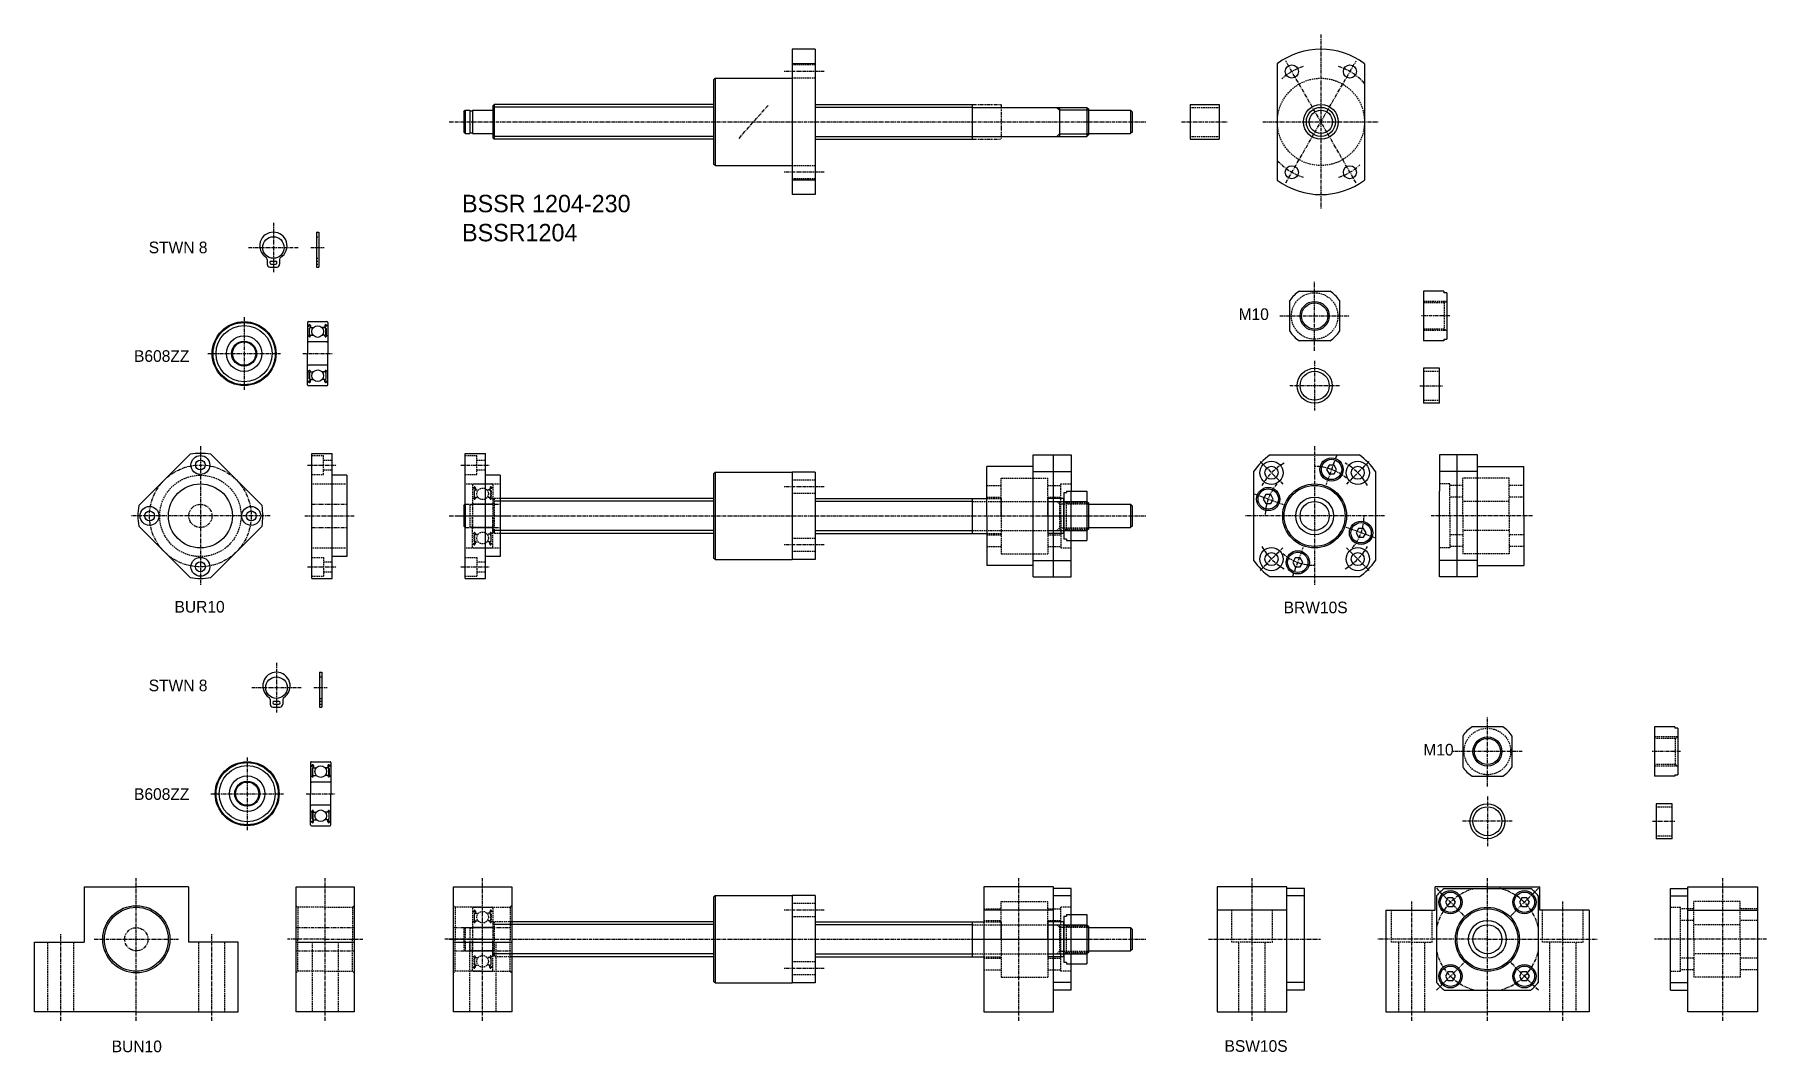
# Model space of a CAD drawing. Extents: x -128 to 468, y -250 to 100.
import ezdxf

# ---------------------------------------------------------------- set-up
doc = ezdxf.new("R2010")
doc.units = 0
for name, pattern in [('CENTER', [2, 1.25, -0.25, 0.25, -0.25]), ('DASHED', [0.75, 0.5, -0.25]), ('PHANTOM', [2.5, 1.25, -0.25, 0.25, -0.25, 0.25, -0.25])]:
    doc.linetypes.add(name, pattern=pattern)
doc.layers.get('0').update_dxf_attribs({"linetype": 'CONTINUOUS'})
doc.layers.add('CENTER', color=1, linetype='CENTER')

# ---------------------------------------------------------------- blocks, each defined once
blk = doc.blocks.new('BSSR1204')
at = {"color": 7, "linetype": 'CONTINUOUS'}
for p, q in [((-8, 25), (-8, -25)), ((0, 25), (-8, 25)), ((0, 25), (0, -25)), ((0, 20), (-8, 20)), ((-35, 14.5), (-34.5, 15)), ((-35, 14.5), (-35, -14.5)), ((-34.5, 15), (-8, 15)), ((-34.5, 15), (-34.5, -15)), ((-110.5, 6), (-111, 5.5)), ((-35, 6), (-110.5, 6)), ((-110.5, 6), (-110.5, -6)), ((0, 6), (54, 6)), ((54, 6), (54, -6)), ((-121, 3.5), (-120.5, 4)), ((-121, 3.5), (-121, -3.5)), ((-120.5, 4), (-120.5, -4)), ((-120.5, 4), (-118.9, 4)), ((-118.9, 4), (-118.9, -4)), ((-118.9, 3.8), (-118, 3.8)), ((-118, 4), (-118, -4)), ((-118, 4), (-111.2, 4)), ((-111, 5.5), (-111, -5.5)), ((-111, 2.9), (-111, 2.9)), ((54.2, 5), (93.5, 5)), ((84, 5), (84, -5)), ((93.5, 5), (93.5, -5)), ((93.5, 5), (94, 4.5)), ((94, 4.5), (94, -4.5)), ((94, 4), (108.5, 4)), ((108.5, 4), (108.5, -4)), ((108.5, 4), (109, 3.5)), ((109, 3.5), (109, -3.5)), ((-120.5, -4), (-121, -3.5)), ((-120.5, -4), (-118.9, -4)), ((-118.9, -3.8), (-118, -3.8)), ((-118, -4), (-111.2, -4)), ((-111, 0), (-111, 0)), ((-111, -5.5), (-110.5, -6)), ((54.2, -5), (93.5, -5)), ((94, -4.5), (93.5, -5)), ((94, -4), (108.5, -4)), ((109, -3.5), (108.5, -4)), ((-35, -6), (-110.5, -6)), ((0, -6), (54, -6)), ((-34.5, -15), (-35, -14.5)), ((-34.5, -15), (-8, -15)), ((0, -20), (-8, -20)), ((0, -25), (-8, -25))]:
    blk.add_line(p, q, dxfattribs=at)
at = {"color": 3, "linetype": 'DASHED'}
for p, q in [((0, 19.57), (-8, 19.57)), ((0, 15.07), (-8, 15.07)), ((0, -15.07), (-8, -15.07)), ((0, -19.57), (-8, -19.57))]:
    blk.add_line(p, q, dxfattribs=at)
at = {"color": 3, "linetype": 'PHANTOM'}
for p, q in [((54, 6), (64, 6)), ((64, 6), (64, -6)), ((54, -6), (64, -6))]:
    blk.add_line(p, q, dxfattribs=at)
at = {"color": 3, "linetype": 'CONTINUOUS'}
for p, q in [((-35, 5.05), (-111, 5.05)), ((0, 5.05), (54, 5.05)), ((83.15, 5), (84, 4.15)), ((84, 4.15), (94, 4.15)), ((-35, -5.05), (-111, -5.05)), ((0, -5.05), (54, -5.05)), ((83.15, -5), (84, -4.15)), ((84, -4.15), (94, -4.15))]:
    blk.add_line(p, q, dxfattribs=at)
at = {"color": 7, "linetype": 'CONTINUOUS'}
for centre, start, end in [((-111.2, 4.2), 270, 0), ((54.2, 5.2), 180, 270), ((-111.2, -4.2), 0, 90), ((54.2, -5.2), 90, 180)]:
    blk.add_arc(centre, 0.2, start, end, dxfattribs=at)
at = {"layer": 'CENTER', "color": 1, "linetype": 'CENTER'}
for p, q in [((3, 17.32), (-11, 17.32)), ((-126, 0), (114, 0)), ((-26.25, -5.66), (-16.25, 5.66)), ((3, -17.32), (-11, -17.32))]:
    blk.add_line(p, q, dxfattribs=at)
blk = doc.blocks.new('BUN10-V')
at = {"color": 7, "linetype": 'CONTINUOUS'}
for p, q in [((-20, -25), (-20, 18)), ((-20, 18), (0, 18)), ((0, 18), (0, -25)), ((-20, -1), (0, -1)), ((0, -25), (-20, -25))]:
    blk.add_line(p, q, dxfattribs=at)
at = {"color": 3, "linetype": 'DASHED'}
for p, q in [((-20, 11.55), (-19.45, 11)), ((-19.45, 11), (-19.45, 0)), ((-10, 11), (-19.45, 11)), ((-10, 11), (-0.55, 11)), ((0, 11.55), (-0.55, 11)), ((-0.55, 11), (-0.55, 0)), ((-19.45, -11), (-19.45, 0)), ((-0.55, -11), (-0.55, 0)), ((-14.5, -1), (-14.5, -25)), ((-5.5, -1), (-5.5, -25)), ((-20, -11.55), (-19.45, -11)), ((-10, -11), (-19.45, -11)), ((-10, -11), (-0.55, -11)), ((0, -11.55), (-0.55, -11))]:
    blk.add_line(p, q, dxfattribs=at)
at = {"color": 3, "linetype": 'PHANTOM'}
for p, q in [((-20, 4), (0, 4)), ((-20, -4), (0, -4))]:
    blk.add_line(p, q, dxfattribs=at)
at = {"layer": 'CENTER', "color": 1, "linetype": 'CENTER'}
for p, q in [((-10, -28), (-10, 21)), ((-10, 0), (-23, 0)), ((-10, 0), (3, 0))]:
    blk.add_line(p, q, dxfattribs=at)
blk = doc.blocks.new('BUN10-H')
at = {"color": 7, "linetype": 'CONTINUOUS'}
for p, q in [((-18, 0), (0, 0)), ((-18, 0), (-18, -19)), ((18, 0), (0, 0)), ((18, 0), (18, -19)), ((-35, -43), (-35, -19)), ((35, -43), (35, -19)), ((0, -43), (-35, -43)), ((0, -43), (35, -43))]:
    blk.add_line(p, q, dxfattribs=at)
at = {"color": 3, "linetype": 'DASHED'}
for p, q in [((-30.5, -43), (-30.5, -19)), ((-21.5, -43), (-21.5, -19)), ((21.5, -43), (21.5, -19)), ((30.5, -43), (30.5, -19))]:
    blk.add_line(p, q, dxfattribs=at)
at = {"color": 7, "linetype": 'CONTINUOUS'}
for points in [[(-35, -19), (-18, -19)], [(35, -19), (18, -19)]]:
    blk.add_lwpolyline(points, dxfattribs=at)
for radius in [11.55, 11]:
    blk.add_circle((0, -18), radius, dxfattribs=at)
at = {"color": 3, "linetype": 'PHANTOM'}
blk.add_circle((0, -18), 4, dxfattribs=at)
at = {"layer": 'CENTER', "color": 1, "linetype": 'CENTER'}
for p, q in [((0, -46), (0, 3)), ((-26, -46), (-26, -16)), ((26, -46), (26, -16)), ((-14.55, -18), (14.55, -18))]:
    blk.add_line(p, q, dxfattribs=at)
blk = doc.blocks.new('BUR10-H')
at = {"color": 7, "linetype": 'CONTINUOUS'}
for p, q in [((-21.21, 3.54), (-3.54, 21.21)), ((21.21, 3.54), (3.54, 21.21)), ((-3.54, -21.21), (-21.21, -3.54)), ((3.54, -21.21), (21.21, -3.54))]:
    blk.add_line(p, q, dxfattribs=at)
for centre, radius in [((0, 17.5), 3.25), ((0, 17.5), 1.7), ((0, 0), 11), ((-17.5, 0), 3.25), ((-17.5, 0), 1.7), ((17.5, 0), 3.25), ((17.5, 0), 1.7), ((0, -17.5), 3.25), ((0, -17.5), 1.7)]:
    blk.add_circle(centre, radius, dxfattribs=at)
at = {"color": 3, "linetype": 'DASHED'}
blk.add_circle((0, 0), 14, dxfattribs=at)
at = {"color": 3, "linetype": 'PHANTOM'}
blk.add_circle((0, 0), 4, dxfattribs=at)
at = {"color": 7, "linetype": 'CONTINUOUS'}
for start, end in [(80.51598, 99.48402), (170.51598, 189.48402), (350.51598, 9.48402), (260.51598, 279.48402)]:
    blk.add_arc((0, 0), 21.5, start, end, dxfattribs=at)
at = {"layer": 'CENTER'}
blk.add_line((0, 24), (0, -24), dxfattribs=at)
at = {"layer": 'CENTER', "linetype": 'CENTER'}
blk.add_line((24, 0), (-24, 0), dxfattribs=at)
blk.add_circle((0, 0), 17.5, dxfattribs=at)
blk = doc.blocks.new('BUR10-V')
at = {"color": 7, "linetype": 'CONTINUOUS'}
for p, q in [((-12, -21.5), (-12, 21.5)), ((-12, 21.5), (-5, 21.5)), ((-5, -21.5), (-5, 21.5)), ((0, 14), (-5, 14)), ((0, 14), (0, -14)), ((0, -14), (-5, -14)), ((-12, -21.5), (-5, -21.5))]:
    blk.add_line(p, q, dxfattribs=at)
at = {"color": 3, "linetype": 'DASHED'}
for p, q in [((-12, 20.75), (-8, 20.75)), ((-8, 14.25), (-8, 20.75)), ((-8, 19.2), (-5, 19.2)), ((-12, 14.25), (-8, 14.25)), ((-8, 15.8), (-5, 15.8)), ((-11.7, 11), (-0.3, 11)), ((-11.7, -11), (-0.3, -11)), ((-12, -14.25), (-8, -14.25)), ((-8, -14.25), (-8, -20.75)), ((-8, -15.8), (-5, -15.8)), ((-12, -20.75), (-8, -20.75)), ((-8, -19.2), (-5, -19.2))]:
    blk.add_line(p, q, dxfattribs=at)
at = {"color": 3, "linetype": 'PHANTOM'}
for p, q in [((-12, 4), (0, 4)), ((-12, -4), (0, -4))]:
    blk.add_line(p, q, dxfattribs=at)
at = {"layer": 'CENTER', "linetype": 'CENTER'}
for p, q in [((-13.5, 17.5), (-3.5, 17.5)), ((-14.5, 0), (2.5, 0)), ((-13.5, -17.5), (-3.5, -17.5))]:
    blk.add_line(p, q, dxfattribs=at)
blk = doc.blocks.new('BSW10S-H')
at = {"color": 7, "linetype": 'CONTINUOUS'}
for p, q in [((0, 43), (-18, 43)), ((-18, 35), (-18, 43)), ((-14.92, 42.5), (14.92, 42.5)), ((0, 43), (18, 43)), ((18, 35), (18, 43)), ((-17.5, 39.92), (-17.5, 10.08)), ((17.5, 39.92), (17.5, 10.08)), ((-35, 35), (-35, 0)), ((-35, 35), (-18, 35)), ((35, 35), (18, 35)), ((35, 35), (35, 0)), ((-14.92, 7.5), (14.92, 7.5)), ((-35, 0), (0, 0)), ((35, 0), (0, 0))]:
    blk.add_line(p, q, dxfattribs=at)
at = {"color": 3, "linetype": 'DASHED'}
for p, q in [((-33, 24), (-33, 35)), ((-19, 24), (-19, 35)), ((19, 24), (19, 35)), ((33, 24), (33, 35)), ((-26, 24), (-33, 24)), ((-30.5, 0), (-30.5, 24)), ((-26, 24), (-19, 24)), ((-21.5, 0), (-21.5, 24)), ((26, 24), (19, 24)), ((21.5, 0), (21.5, 24)), ((26, 24), (33, 24)), ((30.5, 0), (30.5, 24))]:
    blk.add_line(p, q, dxfattribs=at)
for points in [[(-13.59, 39.23), (-14.46, 37.73), (-13.59, 36.23), (-11.86, 36.23), (-11, 37.73), (-11.86, 39.23)], [(11.86, 39.23), (11, 37.73), (11.86, 36.23), (13.59, 36.23), (14.46, 37.73), (13.59, 39.23)], [(-13.59, 13.77), (-14.46, 12.27), (-13.59, 10.77), (-11.86, 10.77), (-11, 12.27), (-11.86, 13.77)], [(11.86, 13.77), (11, 12.27), (11.86, 10.77), (13.59, 10.77), (14.46, 12.27), (13.59, 13.77)]]:
    blk.add_lwpolyline(points, close=True)
at = {"color": 7, "linetype": 'CONTINUOUS'}
for centre, radius in [((-12.73, 37.73), 4), ((12.73, 37.73), 4), ((-12.73, 37.73), 3.5), ((0, 25), 11), ((12.73, 37.73), 3.5), ((0, 25), 6.5), ((0, 25), 5), ((-12.73, 12.27), 4), ((-12.73, 12.27), 3.5), ((12.73, 12.27), 4), ((12.73, 12.27), 3.5)]:
    blk.add_circle(centre, radius, dxfattribs=at)
blk.add_circle((0, 25), 10.5)
for start, end in [(130.45908, 139.54092), (40.45908, 49.54092), (220.45908, 229.54092), (310.45908, 319.54092)]:
    blk.add_arc((0, 25), 23, start, end, dxfattribs=at)
at = {"layer": 'CENTER', "color": 1, "linetype": 'CENTER'}
for p, q in [((-17.55, 42.55), (-7.9, 32.9)), ((0, -3), (0, 46)), ((17.55, 42.55), (7.9, 32.9)), ((-26, -3), (-26, 38)), ((26, -3), (26, 38)), ((0, 25), (-38, 25)), ((0, 25), (38, 25)), ((-17.55, 7.45), (-7.9, 17.1)), ((17.55, 7.45), (7.9, 17.1))]:
    blk.add_line(p, q, dxfattribs=at)
for start, end in [(103.5362, 166.4638), (13.5362, 76.4638), (193.5362, 256.4638), (283.5362, 346.4638)]:
    blk.add_arc((0, 25), 18, start, end, dxfattribs=at)
blk = doc.blocks.new('BRW10S-H')
at = {"color": 7, "linetype": 'CONTINUOUS'}
for p, q in [((-15.33, 21), (15.33, 21)), ((-21, 15.33), (-21, -15.33)), ((21, 15.33), (21, -15.33)), ((15.33, -21), (-15.33, -21))]:
    blk.add_line(p, q, dxfattribs=at)
for points in [[(4.95, 17.47), (4.08, 15.97), (4.95, 14.47), (6.68, 14.47), (7.55, 15.97), (6.68, 17.47)], [(-16.84, 7.31), (-17.71, 5.81), (-16.84, 4.31), (-15.11, 4.31), (-14.24, 5.81), (-15.11, 7.31)], [(15.11, -4.31), (14.24, -5.81), (15.11, -7.31), (16.84, -7.31), (17.71, -5.81), (16.84, -4.31)], [(-6.68, -14.47), (-7.55, -15.97), (-6.68, -17.47), (-4.95, -17.47), (-4.08, -15.97), (-4.95, -14.47)]]:
    blk.add_lwpolyline(points, close=True)
for centre, radius in [((-14.85, 14.85), 4), ((5.81, 15.97), 4), ((14.85, 14.85), 4), ((-14.85, 14.85), 2.25), ((14.85, 14.85), 2.25), ((-15.97, 5.81), 4), ((0, 0), 6.5), ((0, 0), 5), ((15.97, -5.81), 4), ((-14.85, -14.85), 4), ((14.85, -14.85), 4), ((-14.85, -14.85), 2.25), ((-5.81, -15.97), 4), ((14.85, -14.85), 2.25)]:
    blk.add_circle(centre, radius, dxfattribs=at)
for centre, radius in [((5.81, 15.97), 3.5), ((-15.97, 5.81), 3.5), ((0, 0), 11), ((0, 0), 10.5), ((15.97, -5.81), 3.5), ((-5.81, -15.97), 3.5)]:
    blk.add_circle(centre, radius)
for start, end in [(126.12893, 143.87107), (36.12893, 53.87107), (216.12893, 233.87107), (306.12893, 323.87107)]:
    blk.add_arc((0, 0), 26, start, end, dxfattribs=at)
at = {"layer": 'CENTER', "color": 1, "linetype": 'CENTER'}
for p, q in [((0, 24), (0, -24)), ((-18.74, 18.74), (-10.96, 10.96)), ((7.54, 20.72), (3.95, 10.85)), ((18.74, 18.74), (10.96, 10.96)), ((-20.72, 7.54), (-10.85, 3.95)), ((24, 0), (-24, 0)), ((20.72, -7.54), (10.85, -3.95)), ((-18.74, -18.74), (-10.96, -10.96)), ((-7.54, -20.72), (-3.95, -10.85)), ((18.74, -18.74), (10.96, -10.96))]:
    blk.add_line(p, q, dxfattribs=at)
for start, end in [(119.95074, 150.04926), (29.95074, 60.04926), (209.95074, 240.04926), (299.95074, 330.04926)]:
    blk.add_arc((0, 0), 21, start, end, dxfattribs=at)
at = {"layer": 'CENTER'}
for start, end in [(49.6715, 90.3285), (139.6715, 180.3285), (319.6715, 0.3285), (229.6715, 270.3285)]:
    blk.add_arc((0, 0), 17, start, end, dxfattribs=at)
blk = doc.blocks.new('BSW10S-V')
at = {"color": 7, "linetype": 'CONTINUOUS'}
for p, q in [((-24, 18), (0, 18)), ((-24, 17.15), (-24, 18)), ((0, 18), (0, -25)), ((-30, -17.5), (-30, 17.5)), ((-30, 17.5), (-24, 17.5)), ((-30, 14.92), (-24, 14.92)), ((-24, -17.15), (-24, 17.15)), ((-24, 10), (0, 10)), ((-30, -14.92), (-24, -14.92)), ((-30, -17.5), (-24, -17.5)), ((-24, -25), (-24, -17.15)), ((0, -25), (-24, -25))]:
    blk.add_line(p, q, dxfattribs=at)
at = {"color": 3, "linetype": 'DASHED'}
for p, q in [((-6, 13), (-22, 13)), ((-22, 0), (-22, 13)), ((-6, 0), (-6, 13)), ((-30, 11), (-26.5, 11)), ((-26.5, -11), (-26.5, 11)), ((-22, 10.5), (-26.5, 10.5)), ((-22, 6.5), (-26.5, 6.5)), ((0, 10.5), (-6, 10.5)), ((0, 6.5), (-6, 6.5)), ((-6, 5), (-22, 5)), ((-22, 0), (-22, -13)), ((-6, 0), (-6, -13)), ((-6, -5), (-22, -5)), ((-30, -11), (-26.5, -11)), ((-22, -6.5), (-26.5, -6.5)), ((-22, -10.5), (-26.5, -10.5)), ((0, -6.5), (-6, -6.5)), ((0, -10.5), (-6, -10.5)), ((-6, -13), (-22, -13))]:
    blk.add_line(p, q, dxfattribs=at)
at = {"layer": 'CENTER', "color": 1, "linetype": 'CENTER'}
for p, q in [((-12, -28), (-12, 21)), ((3, 0), (-35.5, 0))]:
    blk.add_line(p, q, dxfattribs=at)
blk = doc.blocks.new('BRW10S-V')
at = {"color": 7, "linetype": 'CONTINUOUS'}
for p, q in [((-29, 21), (-29, 8.5)), ((-16, 21), (-29, 21)), ((-23, -21), (-23, 21)), ((-16, -21), (-16, 21)), ((-16, 15.33), (-29, 15.33)), ((-16, 17), (0, 17)), ((0, 0), (0, 17)), ((-29, -8.5), (-29, 8.5)), ((0, 0), (0, -17)), ((-29, -21), (-29, -8.5)), ((-16, -15.33), (-29, -15.33)), ((-16, -17), (0, -17)), ((-16, -21), (-29, -21))]:
    blk.add_line(p, q, dxfattribs=at)
at = {"color": 3, "linetype": 'DASHED'}
for p, q in [((-5, 13), (-21, 13)), ((-21, 0), (-21, 13)), ((-5, 0), (-5, 13)), ((-25.5, 11), (-29, 11)), ((-25.5, 0), (-25.5, 11)), ((-21, 10.5), (-25.5, 10.5)), ((-21, 6.5), (-25.5, 6.5)), ((0, 10.5), (-5, 10.5)), ((0, 6.5), (-5, 6.5)), ((-25.5, 0), (-25.5, -11)), ((-5, 5), (-21, 5)), ((-21, 0), (-21, -13)), ((-5, 0), (-5, -13)), ((-5, -5), (-21, -5)), ((-25.5, -11), (-29, -11)), ((-21, -6.5), (-25.5, -6.5)), ((-21, -10.5), (-25.5, -10.5)), ((0, -6.5), (-5, -6.5)), ((0, -10.5), (-5, -10.5)), ((-5, -13), (-21, -13))]:
    blk.add_line(p, q, dxfattribs=at)
at = {"layer": 'CENTER', "color": 1, "linetype": 'CENTER'}
blk.add_line((3, 0), (-31.85, 0), dxfattribs=at)
blk = doc.blocks.new('M10NAT-V')
at = {"color": 7, "linetype": 'CONTINUOUS'}
for p, q in [((7, 8.5), (0, 8.5)), ((0, 8.5), (0, -8.5)), ((7, 8.5), (7, 8)), ((8, 8), (7, 8)), ((8, 8), (8, -8)), ((7, -8.5), (0, -8.5)), ((7, -8), (7, -8.5)), ((7, -8), (8, -8))]:
    blk.add_line(p, q, dxfattribs=at)
at = {"color": 3, "linetype": 'DASHED'}
for p, q in [((8, 5), (0, 5)), ((7.13, 4.5), (0, 4.5)), ((7.13, 4.5), (8, 5)), ((7.13, 4.5), (7.13, -4.5)), ((7.13, -4.5), (0, -4.5)), ((8, -5), (0, -5)), ((7.13, -4.5), (8, -5))]:
    blk.add_line(p, q, dxfattribs=at)
at = {"layer": 'CENTER', "color": 1, "linetype": 'CENTER'}
blk.add_line((9, 0), (-1, 0), dxfattribs=at)
blk = doc.blocks.new('SP10S')
at = {"color": 7, "linetype": 'CONTINUOUS'}
for p, q in [((5.5, 6), (0, 6)), ((0, 6), (0, -6)), ((5.5, -6), (5.5, 6)), ((5.5, -6), (0, -6))]:
    blk.add_line(p, q, dxfattribs=at)
at = {"color": 3, "linetype": 'DASHED'}
for p, q in [((0, 5), (5.5, 5)), ((0, -5), (5.5, -5))]:
    blk.add_line(p, q, dxfattribs=at)
at = {"layer": 'CENTER', "color": 1, "linetype": 'CENTER'}
blk.add_line((-1.25, 0), (6.75, 0), dxfattribs=at)
blk = doc.blocks.new('B608ZZ')
at = {"color": 3, "linetype": 'DASHED'}
for p, q in [((0, 10.7), (0, 0)), ((0, 9.75), (0.1, 9.65)), ((0, 6), (0.1, 6.1)), ((0.1, 9.65), (0.33, 9.65)), ((0.1, 6.1), (0.33, 6.1)), ((0.3, 11), (6.7, 11)), ((0.33, 9.65), (0.44, 9.83)), ((0.33, 6.1), (0.55, 5.84)), ((0.38, 9.47), (0.5, 9.4)), ((0.45, 9.58), (0.56, 9.77)), ((0.56, 9.52), (0.45, 9.58)), ((0.5, 9.4), (0.56, 9.52)), ((0.87, 8.95), (0.6, 8.68)), ((0.6, 8.68), (0.6, 6.5)), ((1, 8.89), (0.73, 8.63)), ((0.73, 6.5), (0.73, 8.63)), ((0.93, 6.5), (0.73, 6.5)), ((0.73, 6.36), (0.93, 6.36)), ((0.87, 9.68), (0.87, 8.95)), ((0.93, 6.36), (0.93, 6.5)), ((0.93, 5.92), (1.04, 6.21)), ((1, 9.68), (1, 8.89)), ((1, 9.05), (1.1, 8.95)), ((1.04, 6.21), (1.14, 6.3)), ((1.1, 8.95), (2.02, 8.95)), ((1.14, 6.3), (1.98, 6.3)), ((5.9, 8.95), (4.98, 8.95)), ((5.86, 6.3), (5.02, 6.3)), ((5.96, 6.21), (5.86, 6.3)), ((6, 9.05), (5.9, 8.95)), ((6.07, 5.92), (5.96, 6.21)), ((6, 9.68), (6, 8.89)), ((6, 8.89), (6.27, 8.63)), ((6.07, 6.5), (6.27, 6.5)), ((6.07, 6.36), (6.07, 6.5)), ((6.27, 6.36), (6.07, 6.36)), ((6.13, 9.68), (6.13, 8.95)), ((6.13, 8.95), (6.4, 8.68)), ((6.27, 6.5), (6.27, 8.63)), ((6.4, 8.68), (6.4, 6.5)), ((6.55, 9.58), (6.44, 9.77)), ((6.44, 9.52), (6.55, 9.58)), ((6.5, 9.4), (6.44, 9.52)), ((6.67, 6.1), (6.45, 5.84)), ((6.62, 9.47), (6.5, 9.4)), ((6.67, 9.65), (6.56, 9.83)), ((6.9, 9.65), (6.67, 9.65)), ((6.9, 6.1), (6.67, 6.1)), ((7, 9.75), (6.9, 9.65)), ((7, 6), (6.9, 6.1)), ((7, 10.7), (7, 0)), ((0, -10.7), (0, 0)), ((6.7, 4), (0.3, 4)), ((7, -10.7), (7, 0)), ((6.7, -4), (0.3, -4)), ((0.33, -6.1), (0.55, -5.84)), ((0.93, -5.92), (1.04, -6.21)), ((6.07, -5.92), (5.96, -6.21)), ((6.67, -6.1), (6.45, -5.84)), ((7, -5.35), (7, -5.35)), ((0, -6), (0.1, -6.1)), ((0, -9.75), (0.1, -9.65)), ((0.1, -6.1), (0.33, -6.1)), ((0.1, -9.65), (0.33, -9.65)), ((0.3, -11), (6.7, -11)), ((0.33, -9.65), (0.44, -9.83)), ((0.38, -9.47), (0.5, -9.4)), ((0.56, -9.52), (0.45, -9.58)), ((0.45, -9.58), (0.56, -9.77)), ((0.5, -9.4), (0.56, -9.52)), ((0.6, -8.68), (0.6, -6.5)), ((0.87, -8.95), (0.6, -8.68)), ((0.73, -6.36), (0.93, -6.36)), ((0.73, -6.5), (0.73, -8.63)), ((0.93, -6.5), (0.73, -6.5)), ((1, -8.89), (0.73, -8.63)), ((0.87, -9.68), (0.87, -8.95)), ((0.93, -6.36), (0.93, -6.5)), ((1, -9.68), (1, -8.89)), ((1, -9.05), (1.1, -8.95)), ((1.04, -6.21), (1.14, -6.3)), ((1.1, -8.95), (2.02, -8.95)), ((1.14, -6.3), (1.98, -6.3)), ((5.9, -8.95), (4.98, -8.95)), ((5.86, -6.3), (5.02, -6.3)), ((5.96, -6.21), (5.86, -6.3)), ((6, -9.05), (5.9, -8.95)), ((6, -8.89), (6.27, -8.63)), ((6, -9.68), (6, -8.89)), ((6.27, -6.36), (6.07, -6.36)), ((6.07, -6.36), (6.07, -6.5)), ((6.07, -6.5), (6.27, -6.5)), ((6.13, -8.95), (6.4, -8.68)), ((6.13, -9.68), (6.13, -8.95)), ((6.27, -6.5), (6.27, -8.63)), ((6.4, -8.68), (6.4, -6.5)), ((6.5, -9.4), (6.44, -9.52)), ((6.44, -9.52), (6.55, -9.58)), ((6.55, -9.58), (6.44, -9.77)), ((6.62, -9.47), (6.5, -9.4)), ((6.67, -9.65), (6.56, -9.83)), ((6.9, -6.1), (6.67, -6.1)), ((6.9, -9.65), (6.67, -9.65)), ((7, -6), (6.9, -6.1)), ((7, -9.75), (6.9, -9.65)), ((7, -8.03), (7, -8.02))]:
    blk.add_line(p, q, dxfattribs=at)
for centre in [(3.5, 7.6), (3.5, -7.6)]:
    blk.add_circle(centre, 2, dxfattribs=at)
for centre, radius, start, end in [((0.3, 10.7), 0.3, 90, 180), ((0.45, 9.58), 0.133, 149.9969, 240.00125), ((0.7, 9.68), 0.299, 0, 150.00017), ((0.7, 9.68), 0.166, 0, 150.00436), ((0.73, 6.5), 0.133, 180.00005, 270.00003), ((6.3, 9.68), 0.299, 29.99983, 180), ((6.3, 9.68), 0.166, 29.99564, 180), ((6.27, 6.5), 0.133, 269.99997, 359.99995), ((6.55, 9.58), 0.133, 299.99875, 30.0031), ((6.7, 10.7), 0.3, 0, 90), ((0.3, 4.3), 0.3, 180, 270), ((0.72, 5.98), 0.224, 220.00096, 343.1517), ((6.28, 5.98), 0.224, 196.8483, 319.99904), ((6.7, 4.3), 0.3, 270, 0), ((0.3, -4.3), 0.3, 90, 180), ((0.72, -5.98), 0.224, 16.8483, 139.99904), ((6.28, -5.98), 0.224, 40.00096, 163.1517), ((6.7, -4.3), 0.3, 0, 90), ((0.3, -10.7), 0.3, 180, 270), ((0.45, -9.58), 0.133, 119.99875, 210.0031), ((0.7, -9.68), 0.299, 209.99983, 0), ((0.7, -9.68), 0.166, 209.99564, 0), ((0.73, -6.5), 0.133, 89.99997, 179.99995), ((6.3, -9.68), 0.299, 180, 330.00017), ((6.3, -9.68), 0.166, 180, 330.00436), ((6.27, -6.5), 0.133, 0.00005, 90.00003), ((6.55, -9.58), 0.133, 329.9969, 60.00125), ((6.7, -10.7), 0.3, 270, 0)]:
    blk.add_arc(centre, radius, start, end, dxfattribs=at)
at = {"layer": 'CENTER', "color": 1, "linetype": 'CENTER'}
blk.add_line((-1.56, 0), (8.49, 0), dxfattribs=at)
blk = doc.blocks.new('BSSR1204-2')
at = {"color": 7, "linetype": 'CONTINUOUS'}
for p, q in [((-35, 14.5), (-34.5, 15)), ((-35, 14.5), (-35, -14.5)), ((-34.5, 15), (-8, 15)), ((-34.5, 15), (-34.5, -15)), ((-8, 15), (-8, -15)), ((0, 15), (-8, 15)), ((0, 15), (0, -15)), ((-35, 6), (-108.5, 6)), ((0, 6), (54, 6)), ((54, 6), (54, -6)), ((54, 6), (59, 6)), ((-121, 3.5), (-120.5, 4)), ((-121, 3.5), (-121, -3.5)), ((-120.5, 4), (-120.5, -4)), ((93.5, 5), (94, 4.5)), ((94, 4.5), (94, -4.5)), ((94, 4), (108.5, 4)), ((108.5, 4), (109, 3.5)), ((108.5, 4), (108.5, -4)), ((109, 3.5), (109, -3.5)), ((-120.5, -4), (-121, -3.5)), ((94, -4.5), (93.5, -5)), ((94, -4), (108.5, -4)), ((109, -3.5), (108.5, -4)), ((-35, -6), (-108.5, -6)), ((0, -6), (54, -6)), ((54, -6), (59, -6)), ((-34.5, -15), (-35, -14.5)), ((-34.5, -15), (-8, -15)), ((0, -15), (-8, -15))]:
    blk.add_line(p, q, dxfattribs=at)
at = {"color": 3, "linetype": 'DASHED'}
for p, q in [((0, 12.25), (-8, 12.25)), ((-110.5, 6), (-111, 5.5)), ((-110.5, 6), (-110.5, -6)), ((-108.5, 6), (-110.5, 6)), ((0, 7.75), (-8, 7.75)), ((59, 6), (64, 6)), ((64, 6), (64, -6)), ((-120.5, 4), (-118.9, 4)), ((-118.9, 4), (-118.9, -4)), ((-118.9, 3.8), (-118, 3.8)), ((-118, 4), (-111.2, 4)), ((-118, 4), (-118, -4)), ((-111, 5.5), (-111, -5.5)), ((-111, 2.9), (-111, 2.9)), ((54.2, 5), (64, 5)), ((64, 5), (93.5, 5)), ((83.15, 5), (84, 4.15)), ((84, 5), (84, -5)), ((84, 4.15), (94, 4.15)), ((93.5, 5), (93.5, -5)), ((-120.5, -4), (-118.9, -4)), ((-118.9, -3.8), (-118, -3.8)), ((-118, -4), (-111.2, -4)), ((-111, 0), (-111, 0)), ((-111, -5.5), (-110.5, -6)), ((54.2, -5), (64, -5)), ((64, -5), (93.5, -5)), ((83.15, -5), (84, -4.15)), ((84, -4.15), (94, -4.15)), ((-108.5, -6), (-110.5, -6)), ((0, -7.75), (-8, -7.75)), ((59, -6), (64, -6)), ((0, -12.25), (-8, -12.25))]:
    blk.add_line(p, q, dxfattribs=at)
at = {"color": 3, "linetype": 'CONTINUOUS'}
for p, q in [((-35, 5.05), (-111, 5.05)), ((0, 5.05), (54, 5.05)), ((-35, -5.05), (-111, -5.05)), ((0, -5.05), (54, -5.05))]:
    blk.add_line(p, q, dxfattribs=at)
at = {"color": 3, "linetype": 'DASHED'}
for centre, start, end in [((-111.2, 4.2), 270, 0), ((54.2, 5.2), 180, 270), ((-111.2, -4.2), 0, 90), ((54.2, -5.2), 90, 180)]:
    blk.add_arc(centre, 0.2, start, end, dxfattribs=at)
at = {"layer": 'CENTER', "color": 1, "linetype": 'CENTER'}
for p, q in [((3, 10), (-11, 10)), ((-126, 0), (114, 0)), ((3, -10), (-11, -10))]:
    blk.add_line(p, q, dxfattribs=at)
blk = doc.blocks.new('BSSR1204-3')
at = {"color": 7, "linetype": 'CONTINUOUS'}
for p, q in [((-35, 14.5), (-34.5, 15)), ((-35, 14.5), (-35, -14.5)), ((-34.5, 15), (-8, 15)), ((-34.5, 15), (-34.5, -15)), ((-8, 15), (-8, -15)), ((0, 15), (-8, 15)), ((0, 15), (0, -15)), ((-35, 6), (-104.4999, 6)), ((0, 6), (54, 6)), ((54, 6), (54, -6)), ((54, 6), (58, 6)), ((93.5, 5), (94, 4.5)), ((94, 4.5), (94, -4.5)), ((94, 4), (108.5, 4)), ((108.5, 4), (108.5, -4)), ((108.5, 4), (109, 3.5)), ((109, 3.5), (109, -3.5)), ((94, -4.5), (93.5, -5)), ((94, -4), (108.5, -4)), ((109, -3.5), (108.5, -4)), ((-35, -6), (-104.4999, -6)), ((0, -6), (54, -6)), ((54, -6), (58, -6)), ((-34.5, -15), (-35, -14.5)), ((-34.5, -15), (-8, -15)), ((0, -15), (-8, -15))]:
    blk.add_line(p, q, dxfattribs=at)
at = {"color": 3, "linetype": 'DASHED'}
for p, q in [((0, 12.25), (-8, 12.25)), ((-110.5, 6), (-111, 5.5)), ((-110.5, 6), (-110.5, -6)), ((-104.4999, 6), (-110.5, 6)), ((0, 7.75), (-8, 7.75)), ((58, 6), (64, 6)), ((64, 6), (64, -6)), ((-121, 3.5), (-120.5, 4)), ((-121, 3.5), (-121, -3.5)), ((-120.5, 4), (-120.5, -4)), ((-120.5, 4), (-118.9, 4)), ((-118.9, 4), (-118.9, -4)), ((-118.9, 3.8), (-118, 3.8)), ((-118, 4), (-111.2, 4)), ((-118, 4), (-118, -4)), ((-111, 5.5), (-111, -5.5)), ((-111, 2.9), (-111, 2.9001)), ((54.2, 5), (64, 5)), ((64, 5), (93.5, 5)), ((83.15, 5), (84, 4.15)), ((84, 5), (84, -5)), ((84, 4.15), (94, 4.15)), ((93.5, 5), (93.5, -5)), ((-120.5, -4), (-121, -3.5)), ((-120.5, -4), (-118.9, -4)), ((-118.9, -3.8), (-118, -3.8)), ((-118, -4), (-111.2, -4)), ((-111, 0), (-110.9999, 0)), ((-111, -5.5), (-110.5, -6)), ((54.2, -5), (64, -5)), ((64, -5), (93.5, -5)), ((83.15, -5), (84, -4.15)), ((84, -4.15), (94, -4.15)), ((-104.4999, -6), (-110.5, -6)), ((0, -7.75), (-8, -7.75)), ((58, -6), (64, -6)), ((0, -12.25), (-8, -12.25))]:
    blk.add_line(p, q, dxfattribs=at)
at = {"color": 3, "linetype": 'CONTINUOUS'}
for p, q in [((-35, 5.05), (-111, 5.05)), ((0, 5.05), (54, 5.05)), ((-35, -5.05), (-111, -5.05)), ((0, -5.05), (54, -5.05))]:
    blk.add_line(p, q, dxfattribs=at)
at = {"color": 3, "linetype": 'DASHED'}
for centre, start, end in [((-111.2, 4.2), 270, 0), ((54.2, 5.2), 180, 270), ((-111.2, -4.2), 0, 90), ((54.2, -5.2), 90, 180)]:
    blk.add_arc(centre, 0.2, start, end, dxfattribs=at)
at = {"layer": 'CENTER', "color": 1, "linetype": 'CENTER'}
for p, q in [((3, 10), (-11, 10)), ((-126, 0), (114, 0)), ((3, -10), (-11, -10))]:
    blk.add_line(p, q, dxfattribs=at)

msp = doc.modelspace()

# ---------------------------------------------------------------- linework, layer by layer
at = {"color": 7, "linetype": 'CONTINUOUS'}
for p, q in [((300, 90), (300, 50)), ((330, 90), (330, 50)), ((270, 76), (270, 64)), ((270, 76), (280, 76)), ((280, 76), (280, 64)), ((270, 64), (280, 64)), ((-30.67, 32.08), (-30.67, 20.08)), ((-30.67, 32.08), (-29.87, 32.08)), ((-29.87, 32.08), (-29.87, 20.08)), ((-47.65, 22.68), (-47.65, 21.08)), ((-46.75, 20.08), (-44.25, 20.08)), ((-46.25, 22.08), (-44.75, 22.08)), ((-46.25, 21.08), (-44.75, 21.08)), ((-45.5, 23.08), (-45.5, 22.08)), ((-45.5, 21.08), (-45.5, 20.08)), ((-43.35, 22.68), (-43.35, 21.08)), ((-30.67, 20.08), (-29.87, 20.08)), ((304.35, -2.03), (304.35, 8.51)), ((307.58, 11.74), (318.12, 11.74)), ((321.35, 8.51), (321.35, -2.03)), ((318.12, -5.26), (307.58, -5.26)), ((-29.62, -119.28), (-29.62, -131.28)), ((-29.62, -119.28), (-28.82, -119.28)), ((-28.82, -119.28), (-28.82, -131.28)), ((-46.6, -128.68), (-46.6, -130.28)), ((-45.2, -129.28), (-43.7, -129.28)), ((-45.2, -130.28), (-43.7, -130.28)), ((-44.45, -128.28), (-44.45, -129.28)), ((-44.45, -130.28), (-44.45, -131.28)), ((-42.3, -128.68), (-42.3, -130.28)), ((-45.7, -131.28), (-43.2, -131.28)), ((-29.62, -131.28), (-28.82, -131.28)), ((363.81, -141.28), (363.81, -151.82)), ((377.58, -138.05), (367.05, -138.05)), ((380.81, -151.82), (380.81, -141.28)), ((429.81, -138.05), (429.81, -155.05)), ((436.81, -138.05), (429.81, -138.05)), ((436.81, -138.05), (436.81, -138.55)), ((437.81, -138.55), (436.81, -138.55)), ((437.81, -138.55), (437.81, -154.55)), ((436.81, -154.55), (437.81, -154.55)), ((436.81, -154.55), (436.81, -155.05)), ((367.05, -155.05), (377.58, -155.05)), ((436.81, -155.05), (429.81, -155.05)), ((303.31, -193.14), (279.31, -193.14)), ((279.31, -193.14), (279.31, -236.14)), ((303.31, -193.99), (303.31, -193.14)), ((309.31, -193.64), (303.31, -193.64)), ((303.31, -228.29), (303.31, -193.99)), ((309.31, -196.21), (303.31, -196.21)), ((309.31, -228.64), (309.31, -193.64)), ((303.31, -201.14), (279.31, -201.14)), ((309.31, -226.06), (303.31, -226.06)), ((303.31, -236.14), (303.31, -228.29)), ((309.31, -228.64), (303.31, -228.64)), ((279.31, -236.14), (303.31, -236.14))]:
    msp.add_line(p, q, dxfattribs=at)
at = {"color": 3, "linetype": 'DASHED'}
for p, q in [((270, 75), (280, 75)), ((270, 65), (280, 65)), ((-30.67, 30.48), (-29.87, 30.48)), ((-30.67, 23.08), (-29.87, 23.08)), ((-30.67, 22.08), (-29.87, 22.08)), ((-30.67, 21.08), (-29.87, 21.08)), ((-29.62, -120.88), (-28.82, -120.88)), ((-29.62, -128.28), (-28.82, -128.28)), ((-29.62, -129.28), (-28.82, -129.28)), ((-29.62, -130.28), (-28.82, -130.28)), ((437.81, -141.55), (429.81, -141.55)), ((436.95, -142.05), (429.81, -142.05)), ((436.95, -142.05), (437.81, -141.55)), ((436.95, -142.05), (436.95, -151.05)), ((436.95, -151.05), (429.81, -151.05)), ((437.81, -151.55), (429.81, -151.55)), ((436.95, -151.05), (437.81, -151.55)), ((284.31, -212.14), (284.31, -201.14)), ((298.31, -212.14), (298.31, -201.14)), ((291.31, -212.14), (284.31, -212.14)), ((286.81, -236.14), (286.81, -212.14)), ((291.31, -212.14), (298.31, -212.14)), ((295.81, -236.14), (295.81, -212.14))]:
    msp.add_line(p, q, dxfattribs=at)
for p, q in [((-33.77, 0.99), (-33.77, -9.71)), ((-33.77, 0.04), (-33.67, -0.06)), ((-33.47, 1.29), (-27.07, 1.29)), ((-33.44, -0.06), (-33.33, 0.12)), ((-33.32, -0.13), (-33.21, 0.06)), ((-27.22, -0.13), (-27.33, 0.06)), ((-27.11, -0.06), (-27.21, 0.12)), ((-26.77, 0.04), (-26.87, -0.06)), ((-26.77, 0.99), (-26.77, -9.71)), ((-33.77, -3.71), (-33.67, -3.61)), ((-33.67, -0.06), (-33.44, -0.06)), ((-33.67, -3.61), (-33.44, -3.61)), ((-27.07, -5.71), (-33.47, -5.71)), ((-33.44, -3.61), (-33.22, -3.87)), ((-33.39, -0.24), (-33.27, -0.31)), ((-33.21, -0.19), (-33.32, -0.13)), ((-33.27, -0.31), (-33.21, -0.19)), ((-32.91, -0.76), (-33.17, -1.03)), ((-33.17, -1.03), (-33.17, -3.21)), ((-32.77, -0.81), (-33.04, -1.08)), ((-33.04, -3.21), (-33.04, -1.08)), ((-32.84, -3.21), (-33.04, -3.21)), ((-33.04, -3.34), (-32.84, -3.34)), ((-32.91, -0.03), (-32.91, -0.76)), ((-32.84, -3.34), (-32.84, -3.21)), ((-32.84, -3.79), (-32.73, -3.5)), ((-32.77, -0.03), (-32.77, -0.81)), ((-32.77, -0.66), (-32.67, -0.76)), ((-32.73, -3.5), (-32.63, -3.41)), ((-32.67, -0.76), (-31.75, -0.76)), ((-32.63, -3.41), (-31.79, -3.41)), ((-27.87, -0.76), (-28.8, -0.76)), ((-27.91, -3.41), (-28.75, -3.41)), ((-27.81, -3.5), (-27.91, -3.41)), ((-27.77, -0.66), (-27.87, -0.76)), ((-27.71, -3.79), (-27.81, -3.5)), ((-27.77, -0.03), (-27.77, -0.81)), ((-27.77, -0.81), (-27.51, -1.08)), ((-27.71, -3.34), (-27.71, -3.21)), ((-27.71, -3.21), (-27.51, -3.21)), ((-27.51, -3.34), (-27.71, -3.34)), ((-27.64, -0.03), (-27.64, -0.76)), ((-27.64, -0.76), (-27.37, -1.03)), ((-27.51, -3.21), (-27.51, -1.08)), ((-27.37, -1.03), (-27.37, -3.21)), ((-27.34, -0.19), (-27.22, -0.13)), ((-27.27, -0.31), (-27.34, -0.19)), ((-27.11, -3.61), (-27.32, -3.87)), ((-27.15, -0.24), (-27.27, -0.31)), ((-26.87, -0.06), (-27.11, -0.06)), ((-26.87, -3.61), (-27.11, -3.61)), ((-26.77, -3.71), (-26.87, -3.61)), ((-33.77, -20.41), (-33.77, -9.71)), ((-26.77, -20.41), (-26.77, -9.71)), ((-33.77, -15.71), (-33.67, -15.81)), ((-33.67, -15.81), (-33.44, -15.81)), ((-27.07, -13.71), (-33.47, -13.71)), ((-33.44, -15.81), (-33.22, -15.55)), ((-33.17, -18.39), (-33.17, -16.21)), ((-33.04, -16.07), (-32.84, -16.07)), ((-33.04, -16.21), (-33.04, -18.34)), ((-32.84, -16.21), (-33.04, -16.21)), ((-32.84, -15.63), (-32.73, -15.92)), ((-32.84, -16.07), (-32.84, -16.21)), ((-32.73, -15.92), (-32.63, -16.01)), ((-32.63, -16.01), (-31.79, -16.01)), ((-27.91, -16.01), (-28.75, -16.01)), ((-27.81, -15.92), (-27.91, -16.01)), ((-27.71, -15.63), (-27.81, -15.92)), ((-27.71, -16.07), (-27.71, -16.21)), ((-27.51, -16.07), (-27.71, -16.07)), ((-27.71, -16.21), (-27.51, -16.21)), ((-27.51, -16.21), (-27.51, -18.34)), ((-27.37, -18.39), (-27.37, -16.21)), ((-27.11, -15.81), (-27.32, -15.55)), ((-26.87, -15.81), (-27.11, -15.81)), ((-26.77, -15.71), (-26.87, -15.81)), ((-26.77, -15.06), (-26.77, -15.06)), ((-26.77, -17.73), (-26.77, -17.73)), ((-33.77, -19.46), (-33.67, -19.36)), ((-33.67, -19.36), (-33.44, -19.36)), ((-33.47, -20.71), (-27.07, -20.71)), ((-33.44, -19.36), (-33.33, -19.54)), ((-33.39, -19.18), (-33.27, -19.11)), ((-33.21, -19.23), (-33.32, -19.29)), ((-33.32, -19.29), (-33.21, -19.48)), ((-33.27, -19.11), (-33.21, -19.23)), ((-32.91, -18.66), (-33.17, -18.39)), ((-32.77, -18.6), (-33.04, -18.34)), ((-32.91, -19.39), (-32.91, -18.66)), ((-32.77, -19.39), (-32.77, -18.6)), ((-32.77, -18.76), (-32.67, -18.66)), ((-32.67, -18.66), (-31.75, -18.66)), ((-27.87, -18.66), (-28.8, -18.66)), ((-27.77, -18.76), (-27.87, -18.66)), ((-27.77, -18.6), (-27.51, -18.34)), ((-27.77, -19.39), (-27.77, -18.6)), ((-27.64, -18.66), (-27.37, -18.39)), ((-27.64, -19.39), (-27.64, -18.66)), ((-27.27, -19.11), (-27.34, -19.23)), ((-27.34, -19.23), (-27.22, -19.29)), ((-27.22, -19.29), (-27.33, -19.48)), ((-27.15, -19.18), (-27.27, -19.11)), ((-27.11, -19.36), (-27.21, -19.54)), ((-26.87, -19.36), (-27.11, -19.36)), ((-26.77, -19.46), (-26.87, -19.36)), ((-32.72, -150.37), (-32.72, -161.07)), ((-32.72, -151.32), (-32.62, -151.42)), ((-32.62, -151.42), (-32.39, -151.42)), ((-32.42, -150.07), (-26.02, -150.07)), ((-32.39, -151.42), (-32.28, -151.24)), ((-32.34, -151.6), (-32.22, -151.67)), ((-32.27, -151.49), (-32.16, -151.3)), ((-32.16, -151.55), (-32.27, -151.49)), ((-32.22, -151.67), (-32.16, -151.55)), ((-31.85, -152.12), (-32.12, -152.39)), ((-32.12, -152.39), (-32.12, -154.57)), ((-31.72, -152.17), (-31.99, -152.44)), ((-31.99, -154.57), (-31.99, -152.44)), ((-31.79, -154.57), (-31.99, -154.57)), ((-31.99, -154.7), (-31.79, -154.7)), ((-31.85, -151.38), (-31.85, -152.12)), ((-31.79, -154.7), (-31.79, -154.57)), ((-31.79, -155.15), (-31.68, -154.86)), ((-31.72, -151.38), (-31.72, -152.17)), ((-31.72, -152.02), (-31.62, -152.12)), ((-31.68, -154.86), (-31.58, -154.77)), ((-31.62, -152.12), (-30.7, -152.12)), ((-31.58, -154.77), (-30.74, -154.77)), ((-26.82, -152.12), (-27.75, -152.12)), ((-26.86, -154.77), (-27.7, -154.77)), ((-26.76, -154.86), (-26.86, -154.77)), ((-26.72, -152.02), (-26.82, -152.12)), ((-26.65, -155.15), (-26.76, -154.86)), ((-26.72, -151.38), (-26.72, -152.17)), ((-26.72, -152.17), (-26.45, -152.44)), ((-26.65, -154.57), (-26.45, -154.57)), ((-26.65, -154.7), (-26.65, -154.57)), ((-26.45, -154.7), (-26.65, -154.7)), ((-26.59, -151.38), (-26.59, -152.12)), ((-26.59, -152.12), (-26.32, -152.39)), ((-26.45, -154.57), (-26.45, -152.44)), ((-26.32, -152.39), (-26.32, -154.57)), ((-26.29, -151.55), (-26.17, -151.49)), ((-26.22, -151.67), (-26.29, -151.55)), ((-26.17, -151.49), (-26.28, -151.3)), ((-26.1, -151.6), (-26.22, -151.67)), ((-26.05, -151.42), (-26.16, -151.24)), ((-25.82, -151.42), (-26.05, -151.42)), ((-25.72, -151.32), (-25.82, -151.42)), ((-25.72, -150.37), (-25.72, -161.07)), ((-32.72, -155.07), (-32.62, -154.97)), ((-32.62, -154.97), (-32.39, -154.97)), ((-26.02, -157.07), (-32.42, -157.07)), ((-32.39, -154.97), (-32.17, -155.23)), ((-26.05, -154.97), (-26.27, -155.23)), ((-25.82, -154.97), (-26.05, -154.97)), ((-25.72, -155.07), (-25.82, -154.97)), ((-32.72, -171.77), (-32.72, -161.07)), ((-26.02, -165.07), (-32.42, -165.07)), ((-25.72, -171.77), (-25.72, -161.07)), ((-25.72, -166.42), (-25.72, -166.42)), ((-32.72, -167.07), (-32.62, -167.17)), ((-32.72, -170.82), (-32.62, -170.72)), ((-32.62, -167.17), (-32.39, -167.17)), ((-32.62, -170.72), (-32.39, -170.72)), ((-32.42, -172.07), (-26.02, -172.07)), ((-32.39, -167.17), (-32.17, -166.91)), ((-32.39, -170.72), (-32.28, -170.9)), ((-32.34, -170.54), (-32.22, -170.47)), ((-32.16, -170.59), (-32.27, -170.65)), ((-32.27, -170.65), (-32.16, -170.84)), ((-32.22, -170.47), (-32.16, -170.59)), ((-32.12, -169.75), (-32.12, -167.57)), ((-31.85, -170.02), (-32.12, -169.75)), ((-31.99, -167.43), (-31.79, -167.43)), ((-31.79, -167.57), (-31.99, -167.57)), ((-31.99, -167.57), (-31.99, -169.7)), ((-31.72, -169.96), (-31.99, -169.7)), ((-31.85, -170.75), (-31.85, -170.02)), ((-31.79, -166.99), (-31.68, -167.28)), ((-31.79, -167.43), (-31.79, -167.57)), ((-31.72, -170.75), (-31.72, -169.96)), ((-31.72, -170.12), (-31.62, -170.02)), ((-31.68, -167.28), (-31.58, -167.37)), ((-31.62, -170.02), (-30.7, -170.02)), ((-31.58, -167.37), (-30.74, -167.37)), ((-26.82, -170.02), (-27.75, -170.02)), ((-26.86, -167.37), (-27.7, -167.37)), ((-26.76, -167.28), (-26.86, -167.37)), ((-26.72, -170.12), (-26.82, -170.02)), ((-26.65, -166.99), (-26.76, -167.28)), ((-26.72, -169.96), (-26.45, -169.7)), ((-26.72, -170.75), (-26.72, -169.96)), ((-26.45, -167.43), (-26.65, -167.43)), ((-26.65, -167.43), (-26.65, -167.57)), ((-26.65, -167.57), (-26.45, -167.57)), ((-26.59, -170.02), (-26.32, -169.75)), ((-26.59, -170.75), (-26.59, -170.02)), ((-26.45, -167.57), (-26.45, -169.7)), ((-26.32, -169.75), (-26.32, -167.57)), ((-26.22, -170.47), (-26.29, -170.59)), ((-26.29, -170.59), (-26.17, -170.65)), ((-26.17, -170.65), (-26.28, -170.84)), ((-26.05, -167.17), (-26.27, -166.91)), ((-26.1, -170.54), (-26.22, -170.47)), ((-26.05, -170.72), (-26.16, -170.9)), ((-25.82, -167.17), (-26.05, -167.17)), ((-25.82, -170.72), (-26.05, -170.72)), ((-25.72, -167.07), (-25.82, -167.17)), ((-25.72, -170.82), (-25.82, -170.72)), ((-25.72, -169.09), (-25.72, -169.09))]:
    msp.add_line(p, q)
at = {"color": 7, "linetype": 'CONTINUOUS'}
for centre, radius in [((305, 87.32), 2.25), ((325, 87.32), 2.25), ((315, 70), 6), ((315, 70), 5), ((315, 70), 4), ((305, 52.68), 2.25), ((325, 52.68), 2.25), ((-45.5, 26.78), 3.7), ((312.85, 3.24), 4.5), ((-55.58, -9.71), 11), ((-55.58, -9.71), 10.7), ((-55.58, -9.71), 9.65), ((-55.58, -9.71), 6.1), ((-55.58, -9.71), 4.3), ((-55.58, -9.71), 4), ((312.85, -20.76), 6), ((312.85, -20.76), 5), ((-44.45, -124.58), 3.7), ((372.31, -146.55), 4.5), ((-54.53, -161.07), 11), ((-54.53, -161.07), 10.7), ((-54.53, -161.07), 9.65), ((-54.53, -161.07), 6.1), ((-54.53, -161.07), 4.3), ((-54.53, -161.07), 4), ((372.31, -170.55), 6), ((372.31, -170.55), 5)]:
    msp.add_circle(centre, radius, dxfattribs=at)
at = {"color": 3, "linetype": 'DASHED'}
for centre, radius in [((315, 70), 15), ((312.85, 3.24), 8), ((372.31, -146.55), 8)]:
    msp.add_circle(centre, radius, dxfattribs=at)
at = {"color": 3, "linetype": 'CONTINUOUS'}
for centre in [(312.85, 3.24), (372.31, -146.55)]:
    msp.add_circle(centre, 5, dxfattribs=at)
for centre in [(-30.27, -2.11), (-30.27, -17.31), (-29.22, -153.47), (-29.22, -168.67)]:
    msp.add_circle(centre, 2)
at = {"color": 7, "linetype": 'CONTINUOUS'}
for centre, radius, start, end in [((315, 70), 25, 53.1301, 126.8699), ((315, 70), 25, 233.1301, 306.8699), ((-45.5, 27.37), 4.7, 302.62133, 237.37867), ((-48.55, 22.68), 0.9, 0, 55.09394), ((-46.66, 21.06), 0.99, 179.18971, 264.7847), ((-46.25, 21.58), 0.5, 90, 270), ((-44.75, 21.58), 0.5, 270, 90), ((-44.34, 21.06), 0.99, 275.21529, 0.81028), ((-42.45, 22.68), 0.9, 124.90606, 180.00001), ((312.85, 3.24), 10, 121.78833, 148.21167), ((312.85, 3.24), 10, 31.78833, 58.21167), ((312.85, 3.24), 10, 211.78833, 238.21167), ((312.85, 3.24), 10, 301.78833, 328.21167), ((-44.45, -123.99), 4.7, 302.62133, 237.37867), ((-47.5, -128.68), 0.9, 0, 55.09394), ((-45.61, -130.3), 0.99, 179.18971, 264.7847), ((-45.2, -129.78), 0.5, 90, 270), ((-43.7, -129.78), 0.5, 270, 90), ((-43.29, -130.3), 0.99, 275.21529, 0.81028), ((-41.4, -128.68), 0.9, 124.90606, 180.00001), ((372.31, -146.55), 10, 121.78833, 148.21167), ((372.31, -146.55), 10, 31.78833, 58.21167), ((372.31, -146.55), 10, 211.78833, 238.21167), ((372.31, -146.55), 10, 301.78833, 328.21167)]:
    msp.add_arc(centre, radius, start, end, dxfattribs=at)
for centre, radius, start, end in [((-33.47, 0.99), 0.3, 90, 180), ((-33.07, -0.03), 0.299, 0, 150.00017), ((-33.07, -0.03), 0.166, 0, 150.00436), ((-27.47, -0.03), 0.299, 29.99983, 180), ((-27.47, -0.03), 0.166, 29.99564, 180), ((-27.07, 0.99), 0.3, 0, 90), ((-33.47, -5.41), 0.3, 180, 270), ((-33.32, -0.13), 0.133, 149.9969, 240.00125), ((-33.05, -3.73), 0.224, 220.00096, 343.1517), ((-33.04, -3.21), 0.133, 180.00005, 270.00003), ((-27.49, -3.73), 0.224, 196.8483, 319.99904), ((-27.51, -3.21), 0.133, 269.99997, 359.99995), ((-27.22, -0.13), 0.133, 299.99875, 30.0031), ((-27.07, -5.41), 0.3, 270, 0), ((-33.47, -14.01), 0.3, 90, 180), ((-33.05, -15.69), 0.224, 16.8483, 139.99904), ((-33.04, -16.21), 0.133, 89.99997, 179.99995), ((-27.49, -15.69), 0.224, 40.00096, 163.1517), ((-27.51, -16.21), 0.133, 0.00005, 90.00003), ((-27.07, -14.01), 0.3, 0, 90), ((-33.47, -20.41), 0.3, 180, 270), ((-33.32, -19.29), 0.133, 119.99875, 210.0031), ((-33.07, -19.39), 0.299, 209.99983, 0), ((-33.07, -19.39), 0.166, 209.99564, 0), ((-27.47, -19.39), 0.299, 180, 330.00017), ((-27.47, -19.39), 0.166, 180, 330.00436), ((-27.22, -19.29), 0.133, 329.9969, 60.00125), ((-27.07, -20.41), 0.3, 270, 0), ((-32.42, -150.37), 0.3, 90, 180), ((-32.27, -151.49), 0.133, 149.9969, 240.00125), ((-32.02, -151.38), 0.299, 0, 150.00017), ((-32.02, -151.38), 0.166, 0, 150.00436), ((-31.99, -154.57), 0.133, 180.00005, 270.00003), ((-26.42, -151.38), 0.299, 29.99983, 180), ((-26.42, -151.38), 0.166, 29.99564, 180), ((-26.45, -154.57), 0.133, 269.99997, 359.99995), ((-26.17, -151.49), 0.133, 299.99875, 30.0031), ((-26.02, -150.37), 0.3, 0, 90), ((-32.42, -156.77), 0.3, 180, 270), ((-32, -155.09), 0.224, 220.00096, 343.1517), ((-26.44, -155.09), 0.224, 196.8483, 319.99904), ((-26.02, -156.77), 0.3, 270, 0), ((-32.42, -165.37), 0.3, 90, 180), ((-32, -167.05), 0.224, 16.8483, 139.99904), ((-26.44, -167.05), 0.224, 40.00096, 163.1517), ((-26.02, -165.37), 0.3, 0, 90), ((-32.42, -171.77), 0.3, 180, 270), ((-32.27, -170.65), 0.133, 119.99875, 210.0031), ((-32.02, -170.75), 0.299, 209.99983, 0), ((-32.02, -170.75), 0.166, 209.99564, 0), ((-31.99, -167.57), 0.133, 89.99997, 179.99995), ((-26.42, -170.75), 0.299, 180, 330.00017), ((-26.42, -170.75), 0.166, 180, 330.00436), ((-26.45, -167.57), 0.133, 0.00005, 90.00003), ((-26.17, -170.65), 0.133, 329.9969, 60.00125), ((-26.02, -171.77), 0.3, 270, 0)]:
    msp.add_arc(centre, radius, start, end)
at = {"layer": 'CENTER', "color": 1, "linetype": 'CENTER'}
for p, q in [((315, 100), (315, 40)), ((327.13, 49), (302.88, 91)), ((302.88, 49), (327.13, 91)), ((267, 70), (283, 70)), ((295, 70), (335, 70)), ((-45.5, 35.29), (-45.5, 18.26)), ((-54.02, 26.78), (-36.98, 26.78)), ((-32.63, 26.78), (-28.03, 26.78)), ((312.85, -8.77), (312.85, 15.25)), ((-55.58, 2.79), (-55.58, -22.21)), ((300.85, 3.24), (324.86, 3.24)), ((-68.08, -9.71), (-43.08, -9.71)), ((-35.34, -9.71), (-25.29, -9.71)), ((312.85, -12.21), (312.85, -29.31)), ((321.4, -20.76), (304.3, -20.76)), ((-44.45, -116.07), (-44.45, -133.1)), ((-52.96, -124.58), (-35.93, -124.58)), ((-31.58, -124.58), (-26.97, -124.58)), ((372.31, -158.56), (372.31, -134.54)), ((-54.53, -148.57), (-54.53, -173.57)), ((384.32, -146.55), (360.31, -146.55)), ((438.81, -146.55), (428.81, -146.55)), ((-67.03, -161.07), (-42.03, -161.07)), ((-34.28, -161.07), (-24.23, -161.07)), ((372.31, -162), (372.31, -179.1)), ((380.86, -170.55), (363.76, -170.55)), ((291.31, -239.14), (291.31, -190.14)), ((276.31, -211.14), (314.81, -211.14))]:
    msp.add_line(p, q, dxfattribs=at)
for start, end in [(107.80162, 132.19838), (41.40962, 72.19838), (221.40962, 252.19838), (287.80162, 312.19838)]:
    msp.add_arc((315, 70), 20, start, end, dxfattribs=at)

# ---------------------------------------------------------------- block references
at = {"color": 7, "linetype": 'CONTINUOUS'}
for name, p in [('BSSR1204', (141, 70)), ('M10NAT-V', (350.35, 3.24)), ('SP10S', (350.35, -20.76)), ('BUR10-H', (-70.63, -65.53)), ('BRW10S-H', (312.85, -65.53)), ('BUR10-V', (-20.23, -65.53)), ('BRW10S-V', (384.85, -65.53)), ('BSSR1204-2', (141, -65.53)), ('B608ZZ', (23, -65.53)), ('SP10S', (221, -65.53)), ('SP10S', (430.35, -170.55)), ('BUN10-H', (-92.68, -193.14)), ('BUN10-V', (-17.68, -211.14)), ('BUN10-V', (36.5, -211.14)), ('BSW10S-H', (372.31, -236.14)), ('BSW10S-V', (465.31, -211.14)), ('BSSR1204-3', (141, -211.14)), ('B608ZZ', (23, -211.14)), ('SP10S', (221, -211.14))]:
    msp.add_blockref(name, p, dxfattribs=at)
at = {"color": 3, "linetype": 'DASHED'}
msp.add_blockref('BUR10-V', (32.5, -65.53), dxfattribs=at)
at = {"color": 7, "linetype": 'CONTINUOUS', "xscale": -1}
for name, p in [('BRW10S-V', (200, -65.53)), ('M10NAT-V', (234.5, -65.53)), ('BSW10S-V', (199, -211.14)), ('M10NAT-V', (234.5, -211.14))]:
    msp.add_blockref(name, p, dxfattribs=at)

# ---------------------------------------------------------------- texts
at = {"color": 7, "linetype": 'CONTINUOUS'}
for s, p in [('BSSR 1204-230', (19.43, 38.91)), ('BSSR1204', (19.43, 28.91))]:
    msp.add_text(s, height=6, dxfattribs=at).set_placement(p)
for s, p in [('STWN 8', (-88.42, 24.82)), ('M10', (286.68, 1.86)), ('B608ZZ', (-93.46, -12.54)), ('BUR10', (-79.53, -98.78)), ('BRW10S', (302.2, -99.01)), ('STWN 8', (-88.42, -125.84)), ('M10', (350.26, -147.93)), ('B608ZZ', (-93.46, -163.2)), ('BUN10', (-101.14, -249.98)), ('BSW10S', (281.84, -249.85))]:
    msp.add_text(s, height=4).set_placement(p)

doc.saveas('drawing.dxf')
